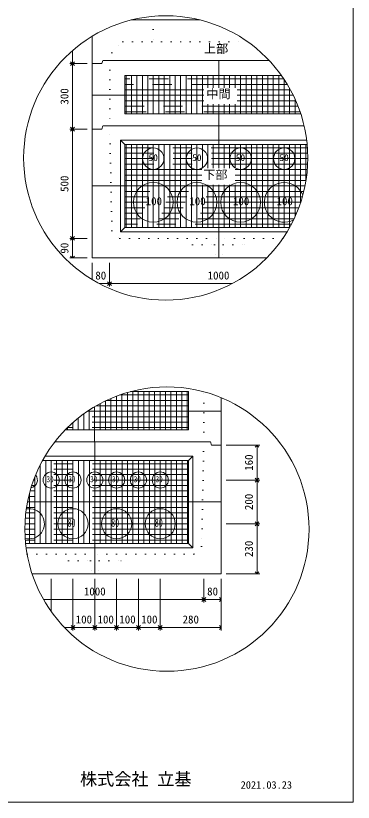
# Model space of a CAD drawing. Units: millimetres, scale not verified. Extents: x -4890 to 18490, y -2273 to 2273.
# Drawn here: x -2944 to -1830, y -2002 to 592 of the extents above; entities that cross this region are included whole.
import ezdxf
from ezdxf.enums import TextEntityAlignment as Align

# ---------------------------------------------------------------- set-up
doc = ezdxf.new("R2010")
doc.units = ezdxf.units.MM
doc.header["$LTSCALE"] = 10
for name, pattern in [('DASHED1', [1.8, 1.2, -0.6]), ('USER2', [50.8, 31.75, -6.35, 6.35, -6.35]), ('USER5', [3.185, 0.01, -3.175])]:
    doc.linetypes.add(name, pattern=pattern)
for name, color, linetype, lineweight in [('0-2_waku', 7, 'Continuous', 18), ('0-3_gaikei', 7, 'Continuous', 18), ('0-4_kakure', 7, 'DASHED1', 5), ('0-5_sunpou', 7, 'Continuous', 5), ('0-8_hole', 7, 'Continuous', 18), ('0-9_uchigawa', 6, 'Continuous', 18), ('0-E_文字１', 7, 'Continuous', 18), ('0-F_コア部分\u3000寸法補助線3', 150, 'USER2', 18), ('1-0_コア部分\u3000寸法補助線2', 150, 'USER2', 18), ('1-1_コア部分\u3000中心補助線', 1, 'Continuous', 18), ('1-2_コア部分\u3000寸法補助線', 7, 'USER2', 5), ('1-3_uchigawa2', 6, 'USER2', 18)]:
    doc.layers.add(name, color=color, linetype=linetype, lineweight=lineweight)
doc.styles.add('ＭＳ ゴシック', font='')
doc.styles.get('ＭＳ ゴシック').set_extended_font_data('MS Gothic')

# ---------------------------------------------------------------- blocks, each defined once
blk = doc.blocks.new('_Open90')
at = {"layer": '0-5_sunpou'}
blk.add_line((0, 0), (-1, 0), dxfattribs=at)
blk.add_lwpolyline([(-0.5, 0.5), (0, 0), (-0.5, -0.5)], dxfattribs=at)

msp = doc.modelspace()

# ---------------------------------------------------------------- linework, layer by layer
at = {"layer": '0-2_waku'}
for p in [(-1829.68, 2273.35), (-4889.68, -2001.65), (-4889.68, -2001.65), (-4889.68, -2001.65), (-4889.68, -2001.65)]:
    msp.add_line(p, (-1829.68, -2001.65), dxfattribs=at)
at = {"layer": '0-3_gaikei'}
for p, q in [((-2562.43, 577.71), (-2508.38, 577.71)), ((-2562.43, 577.71), (-2508.38, 577.71)), ((-2562.43, 577.71), (-2508.38, 577.71)), ((-2335.33, 577.71), (-2562.43, 577.71)), ((-2562.38, 577.71), (-2335.33, 577.71)), ((-2562.38, 577.71), (-2335.33, 577.71)), ((-2691.98, 433.71), (-2691.98, 523.72)), ((-2655.98, 444.51), (-2659.58, 433.71)), ((-2273.77, 444.51), (-2655.37, 444.51)), ((-2107.79, 444.51), (-2274.38, 444.51)), ((-2691.98, 433.71), (-2691.98, -207.09)), ((-2659.58, 433.71), (-2691.98, 433.71)), ((-2659.58, 433.71), (-2691.98, 433.71)), ((-2659.58, 217.71), (-2691.98, 217.71)), ((-2659.58, 217.71), (-2691.98, 217.71)), ((-2655.98, 228.51), (-2659.58, 217.71)), ((-2273.77, 228.51), (-2655.37, 228.51)), ((-1992.08, 228.51), (-2274.38, 228.51)), ((-2691.98, -207.09), (-2115.68, -207.09)), ((-2691.98, -207.09), (-2115.68, -207.09)), ((-2691.98, -207.09), (-2115.68, -207.09)), ((-2265.28, -1025.68), (-2265.28, -667.72)), ((-2301.28, -813.28), (-2297.68, -824.08)), ((-2265.28, -824.08), (-2297.68, -824.08))]:
    msp.add_line(p, q, dxfattribs=at)
for points in [[(-2889.59, -1248.88), (-2265.28, -1248.88), (-2265.28, -824.08)], [(-2880.45, -1248.88), (-2265.28, -1248.88), (-2265.28, -824.08)], [(-2301.28, -813.28), (-2682.88, -813.28), (-2814.95, -813.28)]]:
    msp.add_lwpolyline(points, dxfattribs=at)
at = {"layer": '0-4_kakure', "linetype": 'USER5', "lineweight": 18}
for p, q in [((-2490.38, 577.71), (-2490.38, 589.83)), ((-2490.38, 577.71), (-2490.38, 505.71)), ((-2626.57, 469.71), (-2590.57, 505.71)), ((-2590.57, 505.71), (-2178.29, 505.71)), ((-2626.57, 469.71), (-2633.77, 444.51)), ((-2633.77, 444.51), (-2633.77, 228.51)), ((-2626.34, -117.09), (-2633.77, 228.51)), ((-2626.34, -117.09), (-2600.59, -142.29)), ((-2600.59, -142.29), (-2273.77, -142.29)), ((-2360.17, -163.89), (-2381.77, -142.29)), ((-2062.13, -142.29), (-2273.77, -142.29)), ((-2187.37, -163.89), (-2165.77, -142.29)), ((-2360.17, -163.89), (-2288.17, -163.89)), ((-2288.17, -163.89), (-2285.29, -207.09)), ((-2259.37, -163.89), (-2262.25, -207.09)), ((-2259.37, -163.89), (-2187.37, -163.89)), ((-2322.88, -813.28), (-2322.88, -648.14)), ((-2322.88, -813.28), (-2330.31, -1158.88)), ((-2330.31, -1158.88), (-2356.06, -1184.08)), ((-2906.12, -1184.08), (-2682.88, -1184.08)), ((-2769.28, -1205.68), (-2790.88, -1184.08)), ((-2356.06, -1184.08), (-2682.88, -1184.08)), ((-2596.48, -1205.68), (-2574.88, -1184.08)), ((-2769.28, -1205.68), (-2697.28, -1205.68)), ((-2697.28, -1205.68), (-2694.4, -1248.88)), ((-2668.48, -1205.68), (-2671.36, -1248.88)), ((-2668.48, -1205.68), (-2596.48, -1205.68))]:
    msp.add_line(p, q, dxfattribs=at)
at = {"layer": '0-5_sunpou', "color": 150, "lineweight": 18}
for p, q in [((-2756.29, 476.83), (-2756.29, 446.67)), ((-2707.82, 433.71), (-2765.65, 433.71)), ((-2723.66, 433.71), (-2765.65, 433.71)), ((-2756.29, 420.75), (-2756.29, 230.67)), ((-2707.82, 217.71), (-2765.65, 217.71)), ((-2707.82, 217.71), (-2765.65, 217.71)), ((-2756.29, 204.75), (-2756.29, -129.33)), ((-2707.82, -142.29), (-2765.65, -142.29)), ((-2723.66, -142.29), (-2765.65, -142.29)), ((-2756.29, -155.25), (-2756.29, -194.13)), ((-2707.82, -207.09), (-2765.65, -207.09)), ((-2691.98, -222.93), (-2691.98, -278.14)), ((-2634.38, -222.93), (-2634.38, -300.99)), ((-2634.38, -222.93), (-2634.38, -300.99)), ((-2668.2, -291.63), (-2647.34, -291.63)), ((-2621.42, -291.63), (-2229.56, -291.63)), ((-2249.44, -824.08), (-2138.13, -824.08)), ((-2147.49, -837.04), (-2147.49, -926.32)), ((-2249.44, -939.28), (-2138.13, -939.28)), ((-2249.44, -939.28), (-2138.13, -939.28)), ((-2147.49, -952.24), (-2147.49, -1070.32)), ((-2249.44, -1083.28), (-2138.13, -1083.28)), ((-2249.44, -1083.28), (-2138.13, -1083.28)), ((-2147.49, -1096.24), (-2147.49, -1235.92)), ((-2826.88, -1264.72), (-2826.88, -1372.52)), ((-2754.88, -1264.72), (-2754.88, -1435.18)), ((-2754.88, -1264.72), (-2754.88, -1435.18)), ((-2682.88, -1264.72), (-2682.88, -1435.18)), ((-2682.88, -1264.72), (-2682.88, -1435.18)), ((-2610.88, -1264.72), (-2610.88, -1435.18)), ((-2610.88, -1264.72), (-2610.88, -1435.18)), ((-2538.88, -1264.72), (-2538.88, -1435.18)), ((-2538.88, -1264.72), (-2538.88, -1435.18)), ((-2466.88, -1264.72), (-2466.88, -1435.18)), ((-2466.88, -1264.72), (-2466.88, -1435.18)), ((-2322.88, -1264.72), (-2322.88, -1342.78)), ((-2322.88, -1264.72), (-2322.88, -1342.78)), ((-2265.28, -1264.72), (-2265.28, -1342.78)), ((-2265.28, -1264.72), (-2265.28, -1435.18)), ((-2249.44, -1248.88), (-2138.13, -1248.88)), ((-2851.85, -1333.42), (-2335.84, -1333.42)), ((-2309.92, -1333.42), (-2278.24, -1333.42)), ((-2782.74, -1425.82), (-2767.84, -1425.82)), ((-2741.92, -1425.82), (-2695.84, -1425.82)), ((-2669.92, -1425.82), (-2623.84, -1425.82)), ((-2597.92, -1425.82), (-2551.84, -1425.82)), ((-2525.92, -1425.82), (-2479.84, -1425.82)), ((-2453.92, -1425.82), (-2278.24, -1425.82))]:
    msp.add_line(p, q, dxfattribs=at)
for centre in [(-2448.88, 122.79), (-2444.67, -1100.93)]:
    msp.add_circle(centre, 468.88, dxfattribs=at)
at = {"layer": '0-8_hole'}
for centre, radius in [((-2489.77, 120.51), 35.28), ((-2345.77, 120.51), 35.28), ((-2201.77, 120.51), 35.28), ((-2057.77, 120.51), 35.28), ((-2489.77, -23.49), 65.52), ((-2345.77, -23.49), 65.52), ((-2201.77, -23.49), 65.52), ((-2826.88, -939.28), 26.64), ((-2754.88, -939.28), 26.64), ((-2682.88, -939.28), 26.64), ((-2610.88, -939.28), 26.64), ((-2538.88, -939.28), 26.64), ((-2466.88, -939.28), 26.64), ((-2754.88, -1083.28), 49.68), ((-2610.88, -1083.28), 49.68), ((-2466.88, -1083.28), 49.68)]:
    msp.add_circle(centre, radius, dxfattribs=at)
for centre, radius, start, end in [((-2057.77, -23.49), 65.52, 20.66629, 298.32089), ((-2898.88, -939.28), 26.64, 281.59033, 39.2294), ((-2898.88, -1083.28), 49.68, 253.99064, 101.55918)]:
    msp.add_arc(centre, radius, start, end, dxfattribs=at)
at = {"layer": '0-9_uchigawa'}
for p, q in [((-2597.77, 181.71), (-2583.37, 167.31)), ((-2597.77, -120.69), (-2597.77, 181.71)), ((-2583.37, 167.31), (-2273.77, 167.31)), ((-2583.37, -106.29), (-2583.37, 167.31)), ((-2273.77, 167.31), (-1982.12, 167.31)), ((-2597.77, -120.69), (-2583.37, -106.29)), ((-2597.77, -120.69), (-2048.18, -120.69)), ((-2583.37, -106.29), (-2039.77, -106.29)), ((-2373.28, -1148.08), (-2373.28, -874.48)), ((-2358.88, -1162.48), (-2358.88, -860.08)), ((-2911.17, -1148.08), (-2373.28, -1148.08)), ((-2909.49, -1162.48), (-2358.88, -1162.48)), ((-2358.88, -1162.48), (-2373.28, -1148.08))]:
    msp.add_line(p, q, dxfattribs=at)
for points in [[(-2597.77, 181.71), (-2273.77, 181.71), (-1983.72, 181.71)], [(-2855.24, -874.48), (-2682.88, -874.48), (-2373.28, -874.48), (-2358.88, -860.08)], [(-2846.96, -860.08), (-2682.88, -860.08), (-2358.88, -860.08)]]:
    msp.add_lwpolyline(points, dxfattribs=at)
at = {"layer": '0-F_コア部分\u3000寸法補助線3'}
for p, q in [((-2579.77, 268.11), (-2579.77, 394.11)), ((-2543.77, 268.11), (-2543.77, 394.11)), ((-2507.77, 268.11), (-2507.77, 394.11)), ((-2471.77, 268.11), (-2471.77, 394.11)), ((-2435.77, 268.11), (-2435.77, 394.11)), ((-2399.77, 268.11), (-2399.77, 394.11)), ((-2363.77, 268.11), (-2363.77, 394.11)), ((-2327.77, 268.11), (-2327.77, 394.11)), ((-2291.77, 354.34), (-2291.77, 394.11)), ((-2255.77, 354.34), (-2255.77, 394.11)), ((-2219.77, 354.34), (-2219.77, 394.11)), ((-2183.77, 268.11), (-2183.77, 394.11)), ((-2147.77, 268.11), (-2147.77, 394.11)), ((-2111.77, 268.11), (-2111.77, 394.11)), ((-2075.77, 268.11), (-2075.77, 394.11)), ((-2322.77, 347.31), (-2583.37, 347.31)), ((-2037.25, 347.31), (-2212.61, 347.31)), ((-2039.77, 268.11), (-2039.77, 351.86)), ((-2322.77, 311.31), (-2583.37, 311.31)), ((-2019.57, 311.31), (-2212.61, 311.31)), ((-2291.77, 268.11), (-2291.77, 300.43)), ((-2255.77, 268.11), (-2255.77, 300.43)), ((-2219.77, 268.11), (-2219.77, 300.43)), ((-2003.77, 268.11), (-2003.77, 270.18)), ((-1981.22, 156.51), (-2583.37, 156.51)), ((-2579.77, -106.29), (-2579.77, 167.31)), ((-2543.77, -106.29), (-2543.77, 167.31)), ((-2507.77, -106.29), (-2507.77, 167.31)), ((-2471.77, -106.29), (-2471.77, 167.31)), ((-2435.77, -106.29), (-2435.77, 167.31)), ((-2399.77, -106.29), (-2399.77, 167.31)), ((-2363.77, -106.29), (-2363.77, 167.31)), ((-2327.77, 88.54), (-2327.77, 167.31)), ((-2291.77, 88.54), (-2291.77, 167.31)), ((-2255.77, 88.54), (-2255.77, 167.31)), ((-2219.77, 88.54), (-2219.77, 167.31)), ((-2183.77, -106.29), (-2183.77, 167.31)), ((-2147.77, -106.29), (-2147.77, 167.31)), ((-2111.77, -106.29), (-2111.77, 167.31)), ((-2075.77, -106.29), (-2075.77, 167.31)), ((-2039.77, -106.29), (-2039.77, 167.31)), ((-2003.77, -24.6), (-2003.77, 167.31)), ((-1980.01, 120.51), (-2583.37, 120.51)), ((-2329.39, 84.51), (-2583.37, 84.51)), ((-1981.57, 84.51), (-2219.23, 84.51)), ((-2329.39, 48.51), (-2583.37, 48.51)), ((-2327.77, -106.29), (-2327.77, 34.63)), ((-2291.77, -106.29), (-2291.77, 34.63)), ((-2255.77, -106.29), (-2255.77, 34.63)), ((-2219.77, -106.29), (-2219.77, 34.63)), ((-1985.92, 48.51), (-2219.23, 48.51)), ((-1993.16, 12.51), (-2583.37, 12.51)), ((-2003.4, -23.49), (-2583.37, -23.49)), ((-2016.88, -59.49), (-2583.37, -59.49)), ((-2033.91, -95.49), (-2583.37, -95.49)), ((-2557.49, -773.68), (-2557.49, -647.68)), ((-2521.49, -773.68), (-2521.49, -647.68)), ((-2485.49, -773.68), (-2485.49, -647.68)), ((-2449.49, -773.68), (-2449.49, -647.68)), ((-2413.49, -773.68), (-2413.49, -647.68)), ((-2377.49, -773.68), (-2377.49, -647.68)), ((-2629.49, -773.68), (-2629.49, -670.01)), ((-2593.49, -773.68), (-2593.49, -656.3)), ((-2373.89, -694.48), (-2678.44, -694.48)), ((-2665.49, -773.68), (-2665.49, -687.3)), ((-2701.49, -773.68), (-2701.49, -708.64)), ((-2737.49, -773.68), (-2737.49, -734.73)), ((-2373.89, -730.48), (-2732.1, -730.48)), ((-2773.49, -773.68), (-2773.49, -766.68)), ((-2844.88, -1148.08), (-2844.88, -874.48)), ((-2808.88, -1148.08), (-2808.88, -874.48)), ((-2772.88, -1148.08), (-2772.88, -874.48)), ((-2736.88, -1148.08), (-2736.88, -874.48)), ((-2700.88, -1148.08), (-2700.88, -874.48)), ((-2664.88, -1148.08), (-2664.88, -874.48)), ((-2628.88, -1148.08), (-2628.88, -874.48)), ((-2592.88, -1148.08), (-2592.88, -874.48)), ((-2556.88, -1148.08), (-2556.88, -874.48)), ((-2520.88, -1148.08), (-2520.88, -874.48)), ((-2484.88, -1148.08), (-2484.88, -874.48)), ((-2448.88, -1148.08), (-2448.88, -874.48)), ((-2412.88, -1148.08), (-2412.88, -874.48)), ((-2376.88, -1148.08), (-2376.88, -874.48)), ((-2373.28, -885.28), (-2861.01, -885.28)), ((-2880.88, -1148.08), (-2880.88, -928.97)), ((-2373.28, -921.28), (-2877.77, -921.28)), ((-2373.28, -957.28), (-2891, -957.28)), ((-2373.28, -993.28), (-2901.02, -993.28)), ((-2373.28, -1029.28), (-2908.04, -1029.28)), ((-2373.28, -1065.28), (-2912.19, -1065.28)), ((-2373.28, -1101.28), (-2913.55, -1101.28)), ((-2373.28, -1137.28), (-2912.14, -1137.28))]:
    msp.add_line(p, q, dxfattribs=at)
at = {"layer": '1-0_コア部分\u3000寸法補助線2'}
for p, q in [((-2561.77, 268.11), (-2561.77, 394.11)), ((-2525.77, 268.11), (-2525.77, 394.11)), ((-2489.77, 268.11), (-2489.77, 394.11)), ((-2453.77, 268.11), (-2453.77, 394.11)), ((-2381.77, 268.11), (-2381.77, 394.11)), ((-2309.77, 354.34), (-2309.77, 394.11)), ((-2237.77, 354.34), (-2237.77, 394.11)), ((-2165.77, 268.11), (-2165.77, 394.11)), ((-2093.77, 268.11), (-2093.77, 394.11)), ((-2047.59, 365.31), (-2583.37, 365.31)), ((-2021.77, 268.11), (-2021.77, 316.24)), ((-2012.11, 293.31), (-2583.37, 293.31)), ((-2309.77, 268.11), (-2309.77, 300.43)), ((-2237.77, 268.11), (-2237.77, 300.43)), ((-2525.77, -106.29), (-2525.77, 167.31)), ((-2489.77, -106.29), (-2489.77, 167.31)), ((-2453.77, -106.29), (-2453.77, 167.31)), ((-2381.77, -106.29), (-2381.77, 167.31)), ((-2309.77, 88.54), (-2309.77, 167.31)), ((-2237.77, 88.54), (-2237.77, 167.31)), ((-2165.77, -106.29), (-2165.77, 167.31)), ((-2093.77, -106.29), (-2093.77, 167.31)), ((-2021.77, -70.66), (-2021.77, 167.31)), ((-1980.27, 138.51), (-2583.37, 138.51)), ((-2329.39, 66.51), (-2583.37, 66.51)), ((-1983.39, 66.51), (-2219.23, 66.51)), ((-2309.77, -106.29), (-2309.77, 34.63)), ((-2237.77, -106.29), (-2237.77, 34.63)), ((-1997.89, -5.49), (-2583.37, -5.49)), ((-2024.93, -77.49), (-2583.37, -77.49)), ((-2503.49, -773.68), (-2503.49, -647.68)), ((-2431.49, -773.68), (-2431.49, -647.68)), ((-2575.49, -773.68), (-2575.49, -650.67)), ((-2647.49, -773.68), (-2647.49, -678.19)), ((-2373.89, -676.48), (-2643.89, -676.48)), ((-2719.49, -773.68), (-2719.49, -721.03)), ((-2373.89, -748.48), (-2753.91, -748.48)), ((-2790.88, -1148.08), (-2790.88, -874.48)), ((-2718.88, -1148.08), (-2718.88, -874.48)), ((-2646.88, -1148.08), (-2646.88, -874.48)), ((-2574.88, -1148.08), (-2574.88, -874.48)), ((-2502.88, -1148.08), (-2502.88, -874.48)), ((-2430.88, -1148.08), (-2430.88, -874.48)), ((-2373.28, -903.28), (-2869.86, -903.28)), ((-2862.88, -1148.08), (-2862.88, -888.92)), ((-2898.88, -1148.08), (-2898.88, -984.56)), ((-2373.28, -975.28), (-2896.4, -975.28)), ((-2373.28, -1047.28), (-2910.47, -1047.28)), ((-2373.28, -1119.28), (-2913.19, -1119.28))]:
    msp.add_line(p, q, dxfattribs=at)
at = {"layer": '1-1_コア部分\u3000中心補助線'}
for p, q in [((-2273.77, 354.34), (-2273.77, 444.51)), ((-2322.77, 329.31), (-2691.98, 329.31)), ((-2027.93, 329.31), (-2212.61, 329.31)), ((-2273.77, 228.51), (-2273.77, 300.43)), ((-2273.77, 88.54), (-2273.77, 228.51)), ((-2691.37, 30.51), (-1989.17, 30.51)), ((-2273.77, -207.09), (-2273.77, 34.63)), ((-2683.49, -813.28), (-2683.49, -697.43)), ((-2266.51, -712.48), (-2707.26, -712.48)), ((-2682.88, -1248.88), (-2682.88, -813.28)), ((-2904.9, -1011.28), (-2265.28, -1011.28))]:
    msp.add_line(p, q, dxfattribs=at)
at = {"layer": '1-2_コア部分\u3000寸法補助線'}
for p, q in [((-2561.77, 268.11), (-2561.77, 394.11)), ((-2489.77, 268.11), (-2489.77, 394.11)), ((-2417.77, 268.11), (-2417.77, 394.11)), ((-2345.77, 268.11), (-2345.77, 394.11)), ((-2201.77, 268.11), (-2201.77, 394.11)), ((-2129.77, 268.11), (-2129.77, 394.11)), ((-2059.04, 383.31), (-2583.37, 383.31)), ((-2057.77, 268.11), (-2057.77, 381.4)), ((-2005.5, 275.31), (-2583.37, 275.31)), ((-2561.77, -106.29), (-2561.77, 167.31)), ((-2489.77, -106.29), (-2489.77, 167.31)), ((-2417.77, -106.29), (-2417.77, 167.31)), ((-2345.77, -106.29), (-2345.77, 167.31)), ((-2201.77, -106.29), (-2201.77, 167.31)), ((-2129.77, -106.29), (-2129.77, 167.31)), ((-2057.77, -106.29), (-2057.77, 167.31)), ((-1985.77, 49.48), (-1985.77, 167.31)), ((-1980.44, 102.51), (-2583.37, 102.51)), ((-2009.72, -41.49), (-2583.37, -41.49)), ((-2539.49, -773.68), (-2539.49, -647.68)), ((-2467.49, -773.68), (-2467.49, -647.68)), ((-2395.49, -773.68), (-2395.49, -647.68)), ((-2611.49, -773.68), (-2611.49, -662.73)), ((-2373.89, -658.48), (-2599.87, -658.48)), ((-2755.49, -773.68), (-2755.49, -749.88)), ((-2373.89, -766.48), (-2773.29, -766.48)), ((-2826.88, -1148.08), (-2826.88, -874.48)), ((-2754.88, -1148.08), (-2754.88, -874.48)), ((-2610.88, -1148.08), (-2610.88, -874.48)), ((-2538.88, -1148.08), (-2538.88, -874.48)), ((-2466.88, -1148.08), (-2466.88, -874.48)), ((-2394.88, -1148.08), (-2394.88, -874.48)), ((-2373.28, -939.28), (-2884.8, -939.28)), ((-2898.88, -1148.08), (-2898.88, -984.56)), ((-2373.28, -1083.28), (-2913.22, -1083.28))]:
    msp.add_line(p, q, dxfattribs=at)
at = {"layer": '1-3_uchigawa2'}
for p, q in [((-2583.37, 394.11), (-2273.77, 394.11)), ((-2583.37, 394.11), (-2583.37, 268.11)), ((-2066.48, 394.11), (-2273.77, 394.11)), ((-2583.37, 268.11), (-2273.77, 268.11)), ((-2003.09, 268.11), (-2273.77, 268.11)), ((-2373.89, -647.68), (-2564.72, -647.68)), ((-2373.89, -647.68), (-2373.89, -773.68)), ((-2780.46, -773.68), (-2683.49, -773.68)), ((-2373.89, -773.68), (-2683.49, -773.68))]:
    msp.add_line(p, q, dxfattribs=at)

# ---------------------------------------------------------------- block references
at = {"layer": '0-5_sunpou', "xscale": 12.96, "yscale": 12.96}
for p, rotation in [((-2756.29, 433.71), 270), ((-2756.29, 433.71), 90), ((-2756.29, 217.71), 270), ((-2756.29, 217.71), 90), ((-2756.29, -142.29), 270), ((-2756.29, -142.29), 90), ((-2756.29, -207.09), 270), ((-2634.38, -291.63), 180), ((-2147.49, -824.08), 90), ((-2147.49, -939.28), 270), ((-2147.49, -939.28), 90), ((-2147.49, -1083.28), 270), ((-2147.49, -1083.28), 90), ((-2147.49, -1248.88), 270), ((-2322.88, -1333.42), 180), ((-2754.88, -1425.82), 180), ((-2682.88, -1425.82), 180), ((-2610.88, -1425.82), 180), ((-2538.88, -1425.82), 180), ((-2466.88, -1425.82), 180)]:
    msp.add_blockref('_Open90', p, dxfattribs=dict(at, rotation=rotation))
for p in [(-2634.38, -291.63), (-2322.88, -1333.42), (-2265.28, -1333.42), (-2754.88, -1425.82), (-2682.88, -1425.82), (-2610.88, -1425.82), (-2538.88, -1425.82), (-2466.88, -1425.82), (-2265.28, -1425.82)]:
    msp.add_blockref('_Open90', p, dxfattribs=at)

# ---------------------------------------------------------------- texts
at = {"layer": '0-5_sunpou', "style": 'ＭＳ ゴシック'}
for s, p in [('300', (-2762.05, 298.71)), ('500', (-2762.05, 10.71)), ('90', (-2762.05, -192.69)), ('160', (-2153.25, -908.68)), ('200', (-2153.25, -1038.28)), ('230', (-2153.25, -1193.08))]:
    msp.add_text(s, height=26.39, rotation=90, dxfattribs=at).set_placement(p, align=Align.BOTTOM_LEFT)
for s, p in [('80', (-2681.18, -285.87)), ('1000', (-2310.38, -285.87)), ('1000', (-2718.88, -1327.66)), ('80', (-2312.08, -1327.66)), ('100', (-2745.88, -1420.06)), ('100', (-2673.88, -1420.06)), ('100', (-2601.88, -1420.06)), ('100', (-2529.88, -1420.06)), ('280', (-2393.08, -1420.06))]:
    msp.add_text(s, height=26.39, dxfattribs=at).set_placement(p, align=Align.BOTTOM_LEFT)
at = {"layer": '0-E_文字１', "style": 'ＭＳ ゴシック'}
for s, height, p in [('上部', 29.33, (-2322.57, 460.08)), ('中間', 29.33, (-2314.85, 310.6)), ('50', 22.43, (-2505.32, 105.86)), ('50', 22.43, (-2361.32, 105.86)), ('50', 22.43, (-2217.32, 105.86)), ('50', 22.43, (-2073.32, 105.86)), ('下部', 29.33, (-2325.08, 44.35)), ('100', 26.39, (-2514.93, -40.9)), ('100', 26.39, (-2370.93, -40.9)), ('100', 26.39, (-2226.93, -40.9)), ('100', 26.39, (-2082.93, -40.9)), ('株式会社 立基', 41.57, (-2731.91, -1958.17)), ('2021.03.23', 24.94, (-2201.4, -1964.38))]:
    msp.add_text(s, height=height, dxfattribs=at).set_placement(p, align=Align.BOTTOM_LEFT)
at = {"layer": '0-E_文字１', "style": 'ＭＳ ゴシック', "width": 0.7}
for s, height, p in [('30', 20.19, (-2842, -952.62)), ('30', 20.19, (-2770, -952.62)), ('30', 20.19, (-2698, -952.62)), ('30', 20.19, (-2626, -952.62)), ('30', 20.19, (-2554, -952.62)), ('30', 20.19, (-2482, -952.62)), ('80', 26.39, (-2772.93, -1101.05)), ('80', 26.39, (-2628.93, -1101.05)), ('80', 26.39, (-2484.93, -1101.05))]:
    msp.add_text(s, height=height, dxfattribs=at).set_placement(p, align=Align.BOTTOM_LEFT)

doc.saveas('drawing.dxf')
